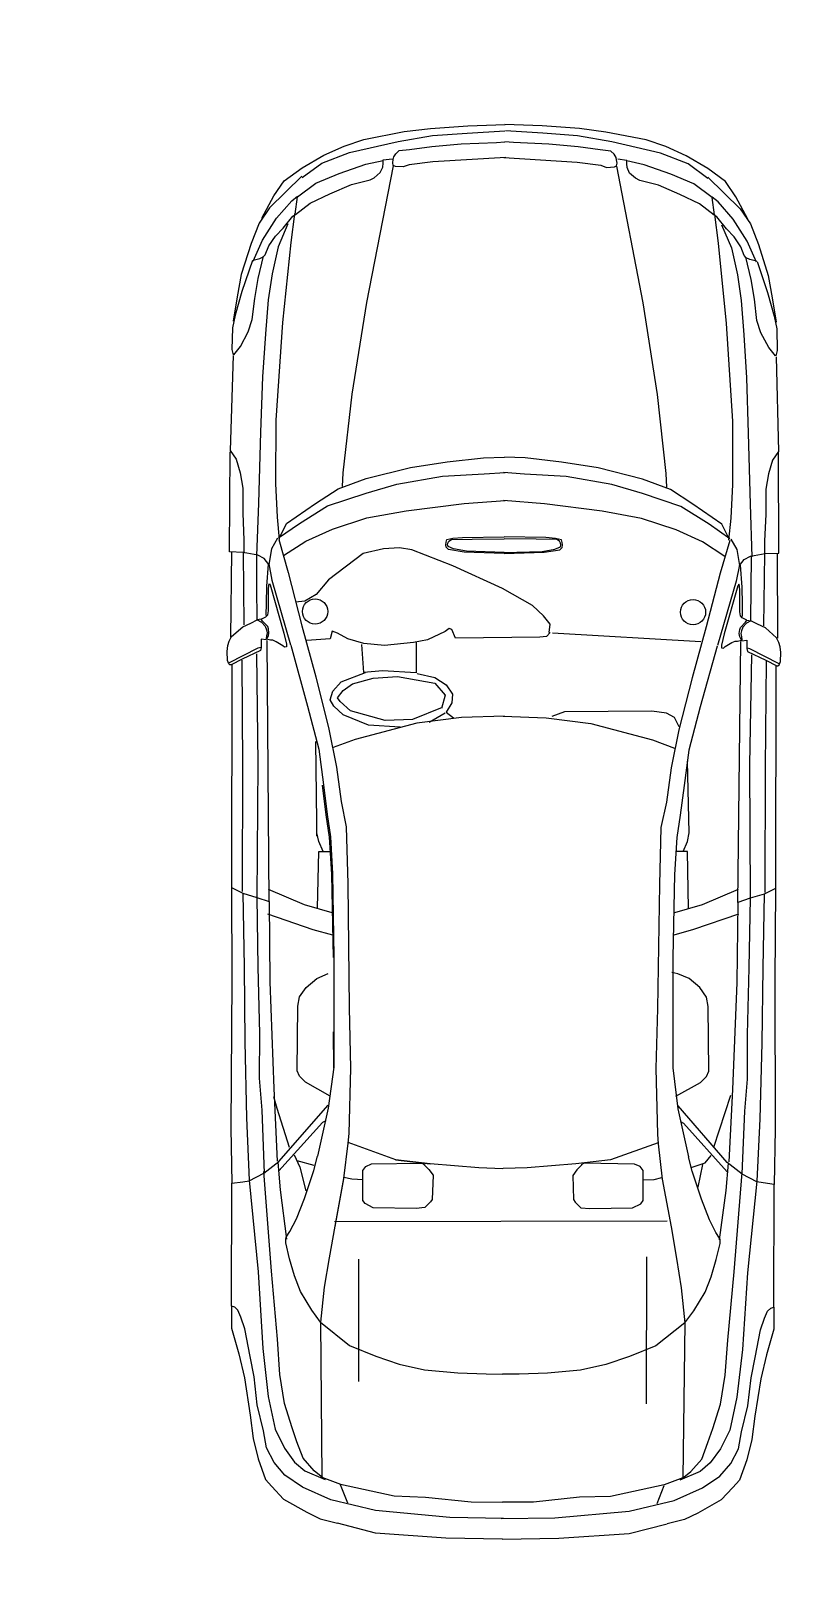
# Model space of a CAD drawing. Header units: millimetres. Extents: x 10193 to 57833, y 9963 to 44360.
# Drawn here: x 40424 to 42934, y 32585 to 37580 of the extents above; entities that cross this region are included whole.
import ezdxf

# ---------------------------------------------------------------- set-up
doc = ezdxf.new("R2010")
doc.units = ezdxf.units.MM
doc.layers.add('free-dwg.com', color=7, linetype='Continuous')
doc.layers.add('Стены', color=7, linetype='Continuous')

msp = doc.modelspace()

# ---------------------------------------------------------------- hatches: boundary and pattern name
at = {"layer": 'Стены'}
h = msp.add_hatch(dxfattribs=at)
h.set_pattern_fill('ANSI32', color=256, scale=10)
h.paths.add_polyline_path([(57833.4, 42702.7), (10593.4, 42702.7), (10593.4, 9962.7), (26833.4, 9962.7), (26833.4, 14962.7), (57833.4, 14962.7)])
h.paths.add_polyline_path([(10713.4, 42582.7), (57713.4, 42582.7), (57713.4, 15082.7), (26713.4, 15082.7), (26713.4, 10082.7), (10713.4, 10082.7)], flags=16)
h.paths.add_polyline_path([(10963.4, 42332.7), (57463.4, 42332.7), (57463.4, 15332.7), (26463.4, 15332.7), (26463.4, 10332.7), (10963.4, 10332.7)], flags=0)
h.paths.add_polyline_path([(57463.4, 42332.7), (10963.4, 42332.7), (10963.4, 10332.7), (26463.4, 10332.7), (26463.4, 15332.7), (57463.4, 15332.7)], flags=0)
h = msp.add_hatch(dxfattribs=at)
h.set_pattern_fill('ANSI36', color=256, scale=10)
h.paths.add_polyline_path([(57713.4, 42582.7), (10713.4, 42582.7), (10713.4, 10082.7), (26713.4, 10082.7), (26713.4, 15082.7), (57713.4, 15082.7)])
h.paths.add_polyline_path([(10963.4, 42332.7), (57463.4, 42332.7), (57463.4, 15332.7), (26463.4, 15332.7), (26463.4, 10332.7), (10963.4, 10332.7)], flags=16)

# ---------------------------------------------------------------- linework, layer by layer
at = {"layer": 'free-dwg.com'}
for p, q in [((41717.9, 37264.6), (41838.6, 37272.9)), ((41838.6, 37272.9), (41959.6, 37277.1)), ((42080.1, 37272.5), (41959.1, 37277.1)), ((42200.8, 37263.7), (42080.1, 37272.5)), ((41438.8, 37207.6), (41502.7, 37228.8)), ((41455.8, 37186.3), (41613.5, 37222.2)), ((41502.7, 37228.8), (41632.7, 37254.1)), ((41613.5, 37222.2), (41724.2, 37241.2)), ((41632.7, 37254.1), (41717.9, 37264.6)), ((41724.2, 37241.2), (41836.4, 37249.5)), ((41817.6, 37214.5), (41931.9, 37219.4)), ((41836.4, 37249.5), (41958.3, 37256.5)), ((41931.9, 37219.4), (41959.1, 37221.1)), ((41986.6, 37219.3), (41959.3, 37221.1)), ((42082.2, 37249), (41960.4, 37256.5)), ((42100.8, 37214), (41986.6, 37219.3)), ((42194.3, 37240.3), (42082.2, 37249)), ((42305, 37220.9), (42194.3, 37240.3)), ((42285.9, 37252.9), (42200.8, 37263.7)), ((42415.8, 37227.1), (42285.9, 37252.9)), ((42462.5, 37184.3), (42305, 37220.9)), ((42479.6, 37205.6), (42415.8, 37227.1)), ((41302.4, 37137.5), (41372.7, 37177.9)), ((41366.3, 37152.3), (41455.8, 37186.3)), ((41372.7, 37177.9), (41438.8, 37207.6)), ((41565.1, 37162.6), (41593.9, 37166.6)), ((41597.6, 37163.8), (41599.3, 37172.3)), ((41599.3, 37172.3), (41606.1, 37182.5)), ((41606.1, 37182.5), (41616.4, 37192.7)), ((41616.4, 37192.7), (41650.5, 37196.1)), ((41650.5, 37196.1), (41722.1, 37206.2)), ((41722.1, 37206.2), (41817.6, 37214.5)), ((41962.5, 37169.9), (41725.4, 37156.7)), ((41955.8, 37169.9), (42192.8, 37155.8)), ((42196.3, 37205.3), (42100.8, 37214)), ((42267.9, 37194.9), (42196.3, 37205.3)), ((42302, 37191.4), (42267.9, 37194.9)), ((42312.2, 37181.1), (42302, 37191.4)), ((42319, 37170.9), (42312.2, 37181.1)), ((42320.7, 37162.4), (42319, 37170.9)), ((42551.9, 37150.1), (42462.5, 37184.3)), ((42545.6, 37175.6), (42479.6, 37205.6)), ((42615.8, 37135), (42545.6, 37175.6)), ((41244.8, 37095), (41302.4, 37137.5)), ((41302.3, 37105.6), (41366.3, 37152.3)), ((41347, 37087.5), (41422.4, 37118.9)), ((41422.4, 37118.9), (41508.8, 37149)), ((41508.8, 37149), (41565.1, 37161.2)), ((41597.7, 37143.9), (41511.1, 36701.7)), ((41536.2, 37105), (41555.4, 37121.4)), ((41555.4, 37121.4), (41563.7, 37139.3)), ((41563.7, 37139.3), (41565.1, 37151.6)), ((41565.1, 37151.6), (41565.1, 37162.6)), ((41595.8, 37153.5), (41597.6, 37163.8)), ((41597.5, 37145), (41595.8, 37153.5)), ((41604.3, 37141.6), (41597.5, 37145)), ((41629.9, 37139.8), (41604.3, 37141.6)), ((41648.7, 37146.6), (41629.9, 37139.8)), ((41725.4, 37156.7), (41648.7, 37146.6)), ((42192.8, 37155.8), (42269.5, 37145.4)), ((42269.5, 37145.4), (42288.3, 37138.5)), ((42288.3, 37138.5), (42313.8, 37140.2)), ((42313.8, 37140.2), (42320.7, 37143.6)), ((42320.5, 37142.5), (42405.4, 36700)), ((42322.4, 37152.1), (42320.7, 37162.4)), ((42320.7, 37143.6), (42322.4, 37152.1)), ((42353.2, 37161.1), (42324.4, 37165.2)), ((42353.2, 37150.1), (42353.2, 37161.1)), ((42409.4, 37147.2), (42353.2, 37159.7)), ((42354.5, 37137.7), (42353.2, 37150.1)), ((42362.7, 37119.9), (42354.5, 37137.7)), ((42381.8, 37103.4), (42362.7, 37119.9)), ((42495.7, 37116.9), (42409.4, 37147.2)), ((42571, 37085.2), (42495.7, 37116.9)), ((42615.7, 37103), (42551.9, 37150.1)), ((42673.2, 37092.3), (42615.8, 37135)), ((41301.9, 37109.5), (41197.3, 37007.4)), ((41210.7, 37046.1), (41244.8, 37095)), ((41287.9, 37043.7), (41347, 37087.5)), ((41392.1, 37053.1), (41462.1, 37083.2)), ((41462.1, 37083.2), (41522.5, 37098.2)), ((41522.5, 37098.2), (41536.2, 37105)), ((42395.5, 37096.5), (42381.8, 37103.4)), ((42455.8, 37081.3), (42395.5, 37096.5)), ((42525.7, 37051), (42455.8, 37081.3)), ((42629.8, 37041.2), (42571, 37085.2)), ((42616.2, 37107), (42720.3, 37004.5)), ((42707.1, 37043.2), (42673.2, 37092.3)), ((41172.2, 36973.7), (41210.7, 37046.1)), ((41219.3, 36973.9), (41268.7, 37030.1)), ((41268.7, 37030.1), (41287.9, 37045.1)), ((41279.6, 36987.5), (41287.9, 37043.7)), ((41281, 36986.1), (41329, 37023.1)), ((41329, 37023.1), (41392.1, 37053.1)), ((42588.7, 37020.7), (42525.7, 37051)), ((42636.6, 36983.5), (42588.7, 37020.7)), ((42638, 36984.9), (42629.8, 37041.2)), ((42649, 37027.4), (42629.9, 37042.5)), ((42698.3, 36971.1), (42649, 37027.4)), ((42745.3, 36970.7), (42707.1, 37043.2)), ((41197.3, 37007.4), (41163.2, 36958.4)), ((41173.9, 36902.6), (41219.3, 36973.9)), ((41241.1, 36942.3), (41272.7, 36980.7)), ((41266.9, 36895.6), (41278.9, 36988.3)), ((41272.7, 36980.7), (41281, 36986.1)), ((42644.8, 36978), (42636.6, 36983.5)), ((42650.4, 36892.9), (42638.7, 36985.7)), ((42676.3, 36939.5), (42644.8, 36978)), ((42743.4, 36899.6), (42698.3, 36971.1)), ((42720.3, 37004.5), (42754.3, 36955.4)), ((41163.2, 36958.4), (41137.5, 36892.4)), ((41194.4, 36884.8), (41216.4, 36916.3)), ((41216.4, 36916.3), (41241.1, 36942.3)), ((41256.7, 36955.4), (41224.6, 36880.9)), ((42660.7, 36952.7), (42692.5, 36878.1)), ((42700.9, 36913.4), (42676.3, 36939.5)), ((42754.3, 36955.4), (42779.7, 36889.3)), ((41137.5, 36892.4), (41105.4, 36792.3)), ((41143.6, 36835.5), (41173.9, 36902.6)), ((41183.4, 36856), (41194.4, 36884.8)), ((41224.6, 36880.9), (41205.3, 36793.6)), ((41240.2, 36636.5), (41266.9, 36895.6)), ((42676, 36633.7), (42650.4, 36892.9)), ((42692.5, 36878.1), (42711.5, 36790.7)), ((42722.8, 36881.8), (42700.9, 36913.4)), ((42733.7, 36853), (42722.8, 36881.8)), ((42773.4, 36832.3), (42743.4, 36899.6)), ((42779.7, 36889.3), (42811.5, 36789)), ((41141.6, 36837), (41107.4, 36736.9)), ((41143.6, 36838.2), (41165.6, 36843.7)), ((41160.5, 36778.7), (41177.7, 36851.2)), ((41165.6, 36843.7), (41176.5, 36849.1)), ((41176.5, 36849.1), (41183.4, 36856)), ((42740.5, 36846.1), (42733.7, 36853)), ((42756.2, 36775.7), (42739.3, 36848.2)), ((42751.5, 36840.6), (42740.5, 36846.1)), ((42773.4, 36835.1), (42751.5, 36840.6)), ((42775.4, 36833.9), (42809.2, 36733.6)), ((41105.4, 36792.3), (41092.4, 36719.9)), ((41149.8, 36714.8), (41160.5, 36778.7)), ((41205.3, 36793.6), (41192.4, 36710.5)), ((42711.5, 36790.7), (42724.2, 36707.5)), ((42766.8, 36711.7), (42756.2, 36775.7)), ((42811.5, 36789), (42824.1, 36716.5)), ((41092.4, 36719.9), (41079.5, 36641)), ((41107.4, 36736.9), (41085.9, 36660.2)), ((42809.2, 36733.6), (42830.4, 36656.8)), ((42824.1, 36716.5), (42836.7, 36637.7)), ((41141.1, 36646.6), (41149.8, 36714.8)), ((41192.4, 36710.5), (41183.6, 36599.6)), ((41511.1, 36701.7), (41463.7, 36405.2)), ((42405.4, 36700), (42451.6, 36403.3)), ((42724.2, 36707.5), (42732.5, 36596.7)), ((42775.1, 36643.5), (42766.8, 36711.7)), ((41077.3, 36619.7), (41075.1, 36549.4)), ((41085.9, 36660.2), (41077.3, 36619.7)), ((41128.3, 36606.1), (41141.1, 36646.6)), ((41218.2, 36320.3), (41240.2, 36636.5)), ((42696.8, 36317.5), (42676, 36633.7)), ((42787.8, 36603), (42775.1, 36643.5)), ((42830.4, 36656.8), (42838.8, 36616.3)), ((41102.6, 36559.3), (41128.3, 36606.1)), ((41183.6, 36599.6), (41174.8, 36461.1)), ((42732.5, 36596.7), (42740.7, 36458.1)), ((42813.3, 36556), (42787.8, 36603)), ((42838.8, 36616.3), (42840.8, 36546)), ((41079.1, 36529.5), (41070, 36222.6)), ((41075.1, 36549.4), (41079.3, 36532.3)), ((41081.3, 36531.6), (41102.6, 36559.3)), ((42834.5, 36528.3), (42813.3, 36556)), ((42840.8, 36546), (42836.5, 36529)), ((42836.7, 36526.1), (42844.6, 36219.2)), ((41174.8, 36461.1), (41168.1, 36282.1)), ((42740.7, 36458.1), (42746.8, 36279.1)), ((41463.7, 36405.2), (41434.6, 36150.3)), ((42451.6, 36403.3), (42479.7, 36148.3)), ((41217.8, 36115.9), (41218.2, 36320.3)), ((42696.4, 36113), (42696.8, 36317.5)), ((41168.1, 36282.1), (41161.3, 36051.9)), ((42746.8, 36279.1), (42752.7, 36048.9)), ((41067.3, 35894.4), (41070, 36218.3)), ((41070, 36222.6), (41089.1, 36194.9)), ((42844.6, 36219.2), (42825.4, 36191.5)), ((41089.1, 36194.9), (41101.8, 36150.1)), ((41510, 36131.9), (41653, 36168.1)), ((41653, 36168.1), (41772.6, 36186)), ((41772.6, 36186), (41889.6, 36198.8)), ((41889.6, 36198.8), (41957.2, 36201.3)), ((42024.9, 36198.6), (41957.3, 36201.3)), ((42141.8, 36185.3), (42024.9, 36198.6)), ((42261.4, 36166.9), (42141.8, 36185.3)), ((42825.4, 36191.5), (42812.5, 36146.8)), ((42846.1, 35891), (42844.6, 36214.9)), ((41101.8, 36150.1), (41110.3, 36101)), ((41419, 36098.3), (41510, 36131.9)), ((41434.6, 36150.3), (41432, 36106)), ((41608.7, 36113.5), (41757, 36139.2)), ((41757, 36139.2), (41892.1, 36146.8)), ((41892.1, 36146.8), (41959.7, 36151.9)), ((42022.2, 36146.5), (41954.6, 36151.9)), ((42157.4, 36138.5), (42022.2, 36146.5)), ((42305.5, 36112.2), (42157.4, 36138.5)), ((42404.3, 36130.2), (42261.4, 36166.9)), ((42495.2, 36096.2), (42404.3, 36130.2)), ((42479.7, 36148.3), (42482.2, 36104)), ((42812.5, 36146.8), (42803.9, 36097.8)), ((41110.3, 36101), (41110.1, 36020)), ((41222.4, 36006.5), (41217.8, 36115.9)), ((41346.1, 36051.6), (41419, 36098.3)), ((41385.1, 36043.7), (41509.9, 36085.1)), ((41509.9, 36085.1), (41608.7, 36113.5)), ((42404.2, 36083.4), (42305.5, 36112.2)), ((42528.9, 36041.5), (42404.2, 36083.4)), ((42567.9, 36049.2), (42495.2, 36096.2)), ((42691.4, 36003.7), (42696.4, 36113)), ((42803.9, 36097.8), (42803.7, 36016.8)), ((41110.1, 36020), (41114.2, 35932.7)), ((41161.3, 36051.9), (41154.6, 35881.4)), ((41252.4, 35986.7), (41346.1, 36051.6)), ((41294, 35986.6), (41385.1, 36043.7)), ((41512.4, 36004.4), (41639.8, 36027.6)), ((41639.8, 36027.6), (41827, 36050.6)), ((41827, 36050.6), (41959.6, 36060.8)), ((42087, 36050.1), (41954.4, 36060.8)), ((42274.1, 36026.4), (42087, 36050.1)), ((42401.4, 36002.7), (42274.1, 36026.4)), ((42619.8, 35984.1), (42528.9, 36041.5)), ((42661.4, 35984), (42567.9, 36049.2)), ((42752.7, 36048.9), (42758.8, 35878.3)), ((41229.4, 35935.2), (41222.4, 36006.5)), ((41226.3, 35939.9), (41294, 35986.6)), ((41228.9, 35939.9), (41252.4, 35986.7)), ((41314.6, 35929.3), (41400.5, 35968.2)), ((41400.5, 35968.2), (41512.4, 36004.4)), ((42513.1, 35966.1), (42401.4, 36002.7)), ((42687.3, 35937.1), (42619.8, 35984.1)), ((42684.7, 35937.1), (42661.4, 35984)), ((42684.1, 35932.4), (42691.4, 36003.7)), ((42803.7, 36016.8), (42799.3, 35929.4)), ((41114.2, 35932.7), (41114.1, 35890)), ((41222.8, 35938.8), (41203.6, 35904.8)), ((41226.8, 35934.5), (41256.9, 35828.4)), ((41241.8, 35882.6), (41314.6, 35929.3)), ((41767.7, 35917.9), (41768.6, 35926.1)), ((41768.6, 35909.6), (41767.7, 35917.9)), ((41768.6, 35926.1), (41771.4, 35934.3)), ((41771.4, 35934.3), (41790.5, 35938.8)), ((41773.2, 35917.9), (41774.1, 35923.3)), ((41775, 35911.5), (41773.2, 35917.9)), ((41774.1, 35923.3), (41777.7, 35929.7)), ((41777.7, 35929.7), (41786, 35935.2)), ((41786, 35935.2), (41853.5, 35936)), ((41790.5, 35938.8), (41821.6, 35941.5)), ((41821.6, 35941.5), (41956.6, 35943.1)), ((41853.5, 35936), (41956.6, 35936.7)), ((42092, 35941), (41956.9, 35943.1)), ((42060, 35935.6), (41956.9, 35936.7)), ((42127.6, 35934.5), (42060, 35935.6)), ((42123, 35938.2), (42092, 35941)), ((42142.2, 35933.6), (42123, 35938.2)), ((42135.8, 35929), (42127.6, 35934.5)), ((42139.4, 35922.6), (42135.8, 35929)), ((42138.5, 35910.8), (42140.3, 35917.2)), ((42140.3, 35917.2), (42139.4, 35922.6)), ((42144.9, 35925.4), (42142.2, 35933.6)), ((42145.8, 35917.1), (42144.9, 35925.4)), ((42144.9, 35908.9), (42145.8, 35917.1)), ((42598.9, 35926.9), (42513.1, 35966.1)), ((42671.5, 35879.9), (42598.9, 35926.9)), ((42686.7, 35931.6), (42656.2, 35825.7)), ((42690.7, 35936), (42709.8, 35901.9)), ((42799.3, 35929.4), (42799.2, 35886.8)), ((41112, 35892.2), (41067.3, 35894.4)), ((41073.4, 35894.3), (41070.3, 35618.4)), ((41158.8, 35883.5), (41112, 35892.2)), ((41115.4, 35658.1), (41113.2, 35891.6)), ((41156.4, 35781), (41155.6, 35881.9)), ((41180.1, 35872.8), (41158.8, 35883.5)), ((41195, 35853.6), (41180.1, 35872.8)), ((41203.6, 35904.8), (41195, 35853.6)), ((41499.8, 35889.4), (41387.5, 35804.7)), ((41566.5, 35904.5), (41499.8, 35889.4)), ((41618, 35907.4), (41566.5, 35904.5)), ((41657.4, 35901.3), (41618, 35907.4)), ((41790.6, 35849.4), (41657.4, 35901.3)), ((41776.8, 35902.3), (41768.6, 35909.6)), ((41792.3, 35904.1), (41775, 35911.5)), ((41827, 35894), (41776.8, 35902.3)), ((41834.3, 35896.7), (41792.3, 35904.1)), ((41956.5, 35889.2), (41827, 35894)), ((41956.5, 35892.8), (41834.3, 35896.7)), ((41956.8, 35892.8), (42079.1, 35896.3)), ((41956.8, 35889.2), (42086.4, 35893.5)), ((42079.1, 35896.3), (42121.1, 35903.5)), ((42086.4, 35893.5), (42136.6, 35901.6)), ((42121.1, 35903.5), (42138.5, 35910.8)), ((42136.6, 35901.6), (42144.9, 35908.9)), ((42709.8, 35901.9), (42718.2, 35850.7)), ((42718.2, 35850.7), (42733.2, 35869.9)), ((42733.2, 35869.9), (42754.5, 35880.5)), ((42754.5, 35880.5), (42801.4, 35888.9)), ((42756.5, 35777.9), (42757.7, 35878.9)), ((42797.1, 35654.9), (42800.2, 35888.3)), ((42801.4, 35888.9), (42846.1, 35891)), ((42839.9, 35890.9), (42842, 35615)), ((41192.9, 35854.6), (41186.7, 35783.9)), ((41194.9, 35855.6), (41204.9, 35803.1)), ((41256.9, 35828.4), (41302, 35654.9)), ((41951.1, 35776.3), (41790.6, 35849.4)), ((42656.2, 35825.7), (42610.5, 35652.4)), ((42718.3, 35852.7), (42708.1, 35800.2)), ((42720.3, 35851.7), (42726.2, 35781)), ((41157.2, 35674.9), (41156.4, 35781)), ((41186.7, 35783.9), (41185.6, 35728.4)), ((41193.5, 35703.5), (41193.6, 35772.7)), ((41193.6, 35772.7), (41194.8, 35786.7)), ((41194.8, 35786.7), (41197.2, 35792.6)), ((41197.2, 35792.6), (41199.5, 35786.7)), ((41199.5, 35787.9), (41243.7, 35631.9)), ((41204.9, 35803.1), (41265, 35593.9)), ((41387.5, 35804.7), (41348.1, 35756.3)), ((42047.9, 35721.6), (41951.1, 35776.3)), ((42708.1, 35800.2), (42647.2, 35591.3)), ((42713.5, 35785), (42668.7, 35629.2)), ((42715.8, 35789.7), (42713.5, 35783.8)), ((42718.2, 35783.8), (42715.8, 35789.7)), ((42719.3, 35769.8), (42718.2, 35783.8)), ((42719.2, 35700.6), (42719.3, 35769.8)), ((42726.2, 35781), (42727.1, 35725.4)), ((42755.3, 35671.9), (42756.5, 35777.9)), ((41185.6, 35728.4), (41185.5, 35689)), ((41311.7, 35735.1), (41281.3, 35732.1)), ((41348.1, 35756.3), (41311.7, 35735.1)), ((42084.2, 35688.1), (42047.9, 35721.6)), ((42727.1, 35725.4), (42727.1, 35686)), ((41136, 35663.8), (41157.1, 35674.3)), ((41170, 35676.6), (41157.1, 35674.3)), ((41157.1, 35674.3), (41171.1, 35667.2)), ((41170, 35676.6), (41185.2, 35684.8)), ((41174.7, 35670.7), (41170, 35676.6)), ((41191, 35653.1), (41174.7, 35670.7)), ((41185.2, 35684.8), (41191.1, 35690.6)), ((41191.1, 35690.6), (41193.5, 35703.5)), ((42105.4, 35660.8), (42084.2, 35688.1)), ((42721.5, 35687.7), (42719.2, 35700.6)), ((42721.4, 35650.2), (42737.8, 35667.7)), ((42727.3, 35681.8), (42721.5, 35687.7)), ((42742.5, 35673.6), (42727.3, 35681.8)), ((42737.8, 35667.7), (42742.5, 35673.6)), ((42755.4, 35671.2), (42741.3, 35664.2)), ((42742.5, 35673.6), (42755.4, 35671.2)), ((42776.5, 35660.6), (42755.4, 35671.2)), ((41066.8, 35605.3), (41073.9, 35620.5)), ((41073.9, 35620.5), (41110.2, 35652.1)), ((41110.2, 35652.1), (41136, 35663.8)), ((41171.1, 35667.2), (41182.8, 35654.3)), ((41182.8, 35654.3), (41187.5, 35642.6)), ((41187.5, 35622.7), (41186.3, 35613.3)), ((41187.4, 35612.1), (41193.3, 35622.7)), ((41187.5, 35642.6), (41189.8, 35633.2)), ((41189.8, 35633.2), (41187.5, 35622.7)), ((41193.4, 35646.1), (41191, 35653.1)), ((41193.3, 35622.7), (41194.5, 35633.2)), ((41194.5, 35633.2), (41193.4, 35646.1)), ((41243.7, 35631.9), (41251.8, 35595.6)), ((41302, 35654.9), (41347.1, 35489.9)), ((41399.3, 35637.9), (41393.2, 35613.6)), ((41417.5, 35631.8), (41399.3, 35637.9)), ((41450.8, 35613.5), (41417.5, 35631.8)), ((41766, 35637.2), (41708.4, 35610)), ((41778.1, 35646.3), (41766, 35637.2)), ((41787.2, 35643.2), (41778.1, 35646.3)), ((41799.3, 35615.9), (41787.2, 35643.2)), ((42072, 35618.4), (41799.3, 35615.9)), ((42093.2, 35621.4), (42072, 35618.4)), ((42105.3, 35633.5), (42093.2, 35621.4)), ((42102.3, 35633.5), (42105.4, 35660.8)), ((42593.8, 35604), (42112.7, 35631.7)), ((42610.5, 35652.4), (42564.8, 35487.5)), ((42668.7, 35629.2), (42660.4, 35592.9)), ((42717.9, 35630.3), (42719.1, 35643.2)), ((42719, 35619.7), (42717.9, 35630.3)), ((42724.8, 35609.2), (42719, 35619.7)), ((42719.1, 35643.2), (42721.4, 35650.2)), ((42724.9, 35639.6), (42722.5, 35630.3)), ((42722.5, 35630.3), (42724.9, 35619.7)), ((42729.6, 35651.3), (42724.9, 35639.6)), ((42724.9, 35619.7), (42726, 35610.3)), ((42741.3, 35664.2), (42729.6, 35651.3)), ((42802.2, 35648.9), (42776.5, 35660.6)), ((42838.5, 35617.1), (42802.2, 35648.9)), ((41059.7, 35572.5), (41062.1, 35591.3)), ((41060.8, 35543.2), (41059.7, 35572.5)), ((41062.1, 35591.3), (41066.8, 35605.3)), ((41065.5, 35536.2), (41160.4, 35584)), ((41167.5, 35575.8), (41108.9, 35547.8)), ((41160.4, 35584), (41168.6, 35586.4)), ((41169.8, 35585.2), (41167.5, 35575.8)), ((41169.9, 35612.1), (41169.8, 35585.2)), ((41186.3, 35609.8), (41169.9, 35612.1)), ((41186.3, 35613.3), (41187.4, 35610.9)), ((41200.3, 35608.6), (41187.4, 35612.1)), ((41195.9, 34763.8), (41189.5, 35607.5)), ((41207.3, 35608.6), (41200.3, 35608.6)), ((41219, 35603.8), (41207.3, 35608.6)), ((41240.1, 35590.9), (41219, 35603.8)), ((41245.9, 35586.2), (41240.1, 35590.9)), ((41251.8, 35587.4), (41245.9, 35586.2)), ((41251.8, 35595.6), (41251.8, 35587.4)), ((41266.5, 35592.7), (41320, 35395.7)), ((41393.2, 35613.6), (41317.5, 35607.7)), ((41502.3, 35598.3), (41450.8, 35613.5)), ((41502.1, 35504.2), (41496.2, 35595.2)), ((41568.9, 35592.1), (41502.3, 35598.3)), ((41662.9, 35601), (41568.9, 35592.1)), ((41708.4, 35610), (41662.9, 35601)), ((41672, 35601), (41671.8, 35503.9)), ((42645.7, 35590.1), (42591.5, 35393.2)), ((42660.4, 35592.9), (42660.4, 35584.7)), ((42660.4, 35584.7), (42666.2, 35583.5)), ((42666.2, 35583.5), (42672.1, 35588.2)), ((42672.1, 35588.2), (42693.2, 35601)), ((42693.2, 35601), (42704.9, 35605.7)), ((42704.9, 35605.7), (42712, 35605.7)), ((42712, 35605.7), (42724.8, 35609.2)), ((42713.2, 34760.9), (42722.7, 35604.6)), ((42726, 35610.3), (42724.8, 35608)), ((42726, 35606.8), (42742.4, 35609.1)), ((42742.4, 35609.1), (42742.4, 35582.2)), ((42742.4, 35582.2), (42744.7, 35572.8)), ((42751.7, 35581), (42743.5, 35583.3)), ((42744.7, 35572.8), (42803.2, 35544.5)), ((42846.5, 35532.7), (42751.7, 35581)), ((42845.5, 35601.9), (42838.5, 35617.1)), ((42850.1, 35587.8), (42845.5, 35601.9)), ((42852.4, 35569.1), (42850.1, 35587.8)), ((42851.2, 35539.8), (42852.4, 35569.1)), ((41065.5, 35532.6), (41060.8, 35543.2)), ((41069, 35529.1), (41065.5, 35532.6)), ((41072.5, 35529.1), (41069, 35529.1)), ((41108.9, 35547.8), (41072.5, 35529.1)), ((41075.4, 35530.8), (41074, 34809.1)), ((41107.2, 35544), (41109.2, 35201.7)), ((41155, 35565.2), (41159.6, 35209.6)), ((42757.1, 35562.1), (42751.1, 35206.5)), ((42804.8, 35540.8), (42801.5, 35198.5)), ((42803.2, 35544.5), (42839.4, 35525.7)), ((42836.6, 35527.4), (42835.2, 34805.7)), ((42839.4, 35525.7), (42843, 35525.7)), ((42843, 35525.7), (42846.5, 35529.2)), ((42846.5, 35529.2), (42851.2, 35539.8)), ((41347.1, 35489.9), (41388.8, 35321.5)), ((41402, 35443.8), (41429.3, 35474.1)), ((41429.3, 35474.1), (41508.2, 35504.2)), ((41435.3, 35446.7), (41465.7, 35467.9)), ((41465.7, 35467.9), (41532.4, 35486)), ((41562.7, 35510.2), (41502.1, 35504.2)), ((41532.4, 35486), (41611.2, 35491.9)), ((41671.8, 35503.9), (41562.7, 35510.2)), ((41611.2, 35491.9), (41732.3, 35470.4)), ((41674.8, 35500.9), (41732.4, 35488.6)), ((41732.3, 35470.4), (41765.6, 35431)), ((41732.4, 35488.6), (41768.7, 35464.3)), ((42564.8, 35487.5), (42522.4, 35319.3)), ((41392.9, 35416.5), (41402, 35443.8)), ((41417.1, 35422.5), (41435.3, 35446.7)), ((41426.2, 35410.4), (41417.1, 35422.5)), ((41765.6, 35431), (41753.4, 35388.5)), ((41768.7, 35464.3), (41789.8, 35433.9)), ((41789.8, 35433.9), (41786.7, 35406.6)), ((41320, 35395.7), (41356.7, 35255.9)), ((41404.9, 35395.2), (41392.9, 35416.5)), ((41435.2, 35367.9), (41404.9, 35395.2)), ((41459.4, 35380), (41426.2, 35410.4)), ((41516.9, 35334.4), (41435.2, 35367.9)), ((41571.5, 35349.4), (41459.4, 35380)), ((41756.4, 35391.5), (41659.4, 35352.3)), ((41765.5, 35373.3), (41713.9, 35343.1)), ((41786.7, 35406.6), (41768.5, 35376.4)), ((41768.5, 35376.4), (41792.7, 35358.1)), ((42152.4, 35376.9), (42110.9, 35362.2)), ((42434.2, 35379.4), (42152.4, 35376.9)), ((42481.7, 35373.3), (42434.2, 35379.4)), ((42508.3, 35358.4), (42481.7, 35373.3)), ((42591.5, 35393.2), (42554.2, 35253.6)), ((41388.8, 35321.5), (41413.8, 35198.6)), ((41673.9, 35340.4), (41474, 35288.2)), ((41619.9, 35328.1), (41516.9, 35334.4)), ((41659.4, 35352.3), (41571.5, 35349.4)), ((41818.5, 35358.6), (41673.9, 35340.4)), ((41957.9, 35363.6), (41818.5, 35358.6)), ((41953.4, 35363.6), (42092.8, 35358.1)), ((42092.8, 35358.1), (42237.4, 35339.4)), ((42237.4, 35339.4), (42437.1, 35286.3)), ((42522.4, 35319.3), (42496.9, 35196.5)), ((42523.1, 35328.7), (42508.3, 35358.4)), ((41345.8, 35280.9), (41348.9, 35021.8)), ((41474, 35288.2), (41402.9, 35262)), ((42437.1, 35286.3), (42508, 35259.9)), ((41356.7, 35255.9), (41371.6, 35141.4)), ((42554.2, 35253.6), (42538.9, 35139.2)), ((42556, 34985.4), (42550.5, 35217.8)), ((41109.2, 35201.7), (41108.4, 34795.8)), ((41159.6, 35209.6), (41156.1, 34777.1)), ((41413.8, 35198.6), (41428.7, 35087.5)), ((42496.9, 35196.5), (42481.6, 35085.4)), ((42751.1, 35206.5), (42753, 34774)), ((42801.5, 35198.5), (42800.7, 34792.5)), ((41367.8, 35139.8), (41379.7, 35043.8)), ((41371.6, 35141.4), (41383.2, 35045.5)), ((42538.9, 35139.2), (42526.9, 35043.3)), ((41428.7, 35087.5), (41445.6, 35005.2)), ((42481.6, 35085.4), (42464.3, 35003.2)), ((41348.9, 35021.8), (41348.9, 34975.1)), ((41379.7, 35043.8), (41390.6, 34971.7)), ((41383.2, 35045.5), (41393.9, 34973.3)), ((42526.9, 35043.3), (42515.9, 34971.1)), ((41356.5, 34958), (41350.5, 34986)), ((41390.6, 34971.7), (41398.1, 34851.1)), ((41393.9, 34973.3), (41401.1, 34852.7)), ((41445.6, 35005.2), (41450.2, 34820.6)), ((42464.3, 35003.2), (42459, 34818.6)), ((42515.9, 34971.1), (42508.3, 34850.5)), ((42550, 34957.4), (42556, 34985.4)), ((41352.7, 34741.6), (41356.5, 34925.9)), ((41370.6, 34925.9), (41356.5, 34958)), ((41356.5, 34925.9), (41392.6, 34925.9)), ((42549.9, 34925.3), (42513.9, 34925.4)), ((42535.9, 34925.3), (42550, 34957.4)), ((42553.6, 34741), (42549.9, 34925.3)), ((41398.1, 34851.1), (41403.3, 34582.9)), ((41401.1, 34852.7), (41405.5, 34584.4)), ((41450.2, 34820.6), (41454.3, 34419.5)), ((42459, 34818.6), (42453.4, 34417.5)), ((42508.3, 34850.5), (42502.8, 34582.3)), ((41074, 34809.1), (41111.1, 34790.5)), ((41074, 34809.1), (41075.5, 34510)), ((41111.1, 34790.5), (41156.1, 34777.1)), ((41111.1, 34790.5), (41114.6, 34551.8)), ((41156.1, 34777.1), (41195.9, 34763.8)), ((41156.1, 34777.1), (41159.1, 34551.7)), ((41192.5, 34803.5), (41308.7, 34753.6)), ((42713.8, 34802.8), (42597.6, 34752.9)), ((42753, 34774), (42713.2, 34760.9)), ((42753, 34774), (42749.1, 34548.6)), ((42798, 34787.2), (42753, 34774)), ((42798, 34787.2), (42793.6, 34548.6)), ((42835.2, 34805.7), (42798, 34787.2)), ((42835.2, 34805.7), (42832.6, 34506.7)), ((41190.6, 34723.4), (41336.8, 34673.5)), ((41195.8, 34763.6), (41198.1, 34504.2)), ((41308.7, 34753.6), (41398.8, 34727.6)), ((42597.6, 34752.9), (42507.5, 34727.1)), ((42715.7, 34722.7), (42569.5, 34672.9)), ((42713.2, 34760.7), (42710, 34501.3)), ((41336.8, 34673.5), (41400.8, 34655.5)), ((42569.5, 34672.9), (42505.4, 34655)), ((41405.5, 34584.4), (41405, 34343.3)), ((42502.8, 34582.3), (42502.4, 34341.2)), ((41114.6, 34551.8), (41116.9, 34309.2)), ((41159.1, 34551.7), (41164.3, 34337)), ((41350.3, 34514.9), (41387.1, 34530.4)), ((42519, 34529.9), (42499.6, 34533.8)), ((42555.7, 34514.3), (42519, 34529.9)), ((42749.1, 34548.6), (42743.1, 34333.9)), ((42793.6, 34548.6), (42790.4, 34305.9)), ((41075.5, 34510), (41071.8, 34030.4)), ((41198.1, 34504.2), (41211.3, 34158.4)), ((41294.3, 34454.8), (41315.5, 34485.8)), ((41315.5, 34485.8), (41350.3, 34514.9)), ((42590.5, 34485.2), (42555.7, 34514.3)), ((42611.7, 34454.2), (42590.5, 34485.2)), ((42710, 34501.3), (42695.4, 34155.5)), ((42832.6, 34506.7), (42834.4, 34027)), ((41286.8, 34215.7), (41288.5, 34424.9)), ((41288.5, 34424.9), (41294.3, 34454.8)), ((41454.3, 34419.5), (41458.9, 34225)), ((42617.5, 34424.3), (42611.7, 34454.2)), ((42619, 34215.1), (42617.5, 34424.3)), ((42453.4, 34417.5), (42448.1, 34223.1)), ((41164.3, 34337), (41164, 34191.9)), ((41403.5, 34341.7), (41403.6, 34226)), ((41405, 34343.3), (41404.8, 34227.6)), ((42502.4, 34341.2), (42502.2, 34225.5)), ((42743.1, 34333.9), (42742.8, 34188.9)), ((41116.9, 34309.2), (41122, 34063.7)), ((42790.4, 34305.9), (42784.3, 34060.5)), ((41404.8, 34227.6), (41387.3, 34094.8)), ((41458.9, 34225), (41453.6, 34013.4)), ((42448.1, 34223.1), (42452.6, 34011.5)), ((42502.2, 34225.5), (42519.1, 34092.6)), ((41164, 34191.9), (41172.2, 34088.7)), ((41294.5, 34198.3), (41286.8, 34215.7)), ((41313.9, 34178.9), (41294.5, 34198.3)), ((41393.3, 34134.4), (41313.9, 34178.9)), ((42512.4, 34133.9), (42591.8, 34178.3)), ((42591.8, 34178.3), (42611.2, 34197.6)), ((42611.2, 34197.6), (42619, 34215.1)), ((42742.8, 34188.9), (42734.2, 34085.7)), ((41221.6, 34093.6), (41211.1, 34131.9)), ((41211.3, 34158.4), (41222, 33924.1)), ((42635.9, 33969), (42690.5, 34137.4)), ((42695.4, 34155.5), (42683.8, 33921.3)), ((41172.2, 34088.7), (41180.2, 33885.2)), ((41261.8, 33968), (41221.6, 34093.6)), ((41226.9, 33922.6), (41386.7, 34104.7)), ((41387.3, 34094.8), (41352.6, 33939.8)), ((42519.1, 34092.6), (42553.2, 33937.5)), ((42678.9, 33919.8), (42519.8, 34102.5)), ((42734.2, 34085.7), (42725.5, 33882.2)), ((41071.8, 34030.4), (41074.9, 33852)), ((41122, 34063.7), (41130.6, 33862)), ((41368.9, 34049), (41226.8, 33892.2)), ((41379, 34054), (41368.9, 34049)), ((42527.3, 34051.8), (42537.4, 34046.7)), ((42537.4, 34046.7), (42678.8, 33889.4)), ((42784.3, 34060.5), (42774.9, 33858.9)), ((42834.4, 34027), (42830.6, 33848.6)), ((41451, 33981.4), (41436.9, 33867.8)), ((41450.5, 33984.8), (41604.8, 33929.5)), ((41453.6, 34013.4), (41451, 33981.4)), ((42455.5, 33982.9), (42301, 33928.2)), ((42452.6, 34011.5), (42455, 33979.5)), ((42455, 33979.5), (42468.6, 33865.8)), ((41178.7, 33884.7), (41226.9, 33922.6)), ((41224.4, 33920.1), (41231.8, 33831.4)), ((41276.6, 33944.5), (41295.6, 33904.1)), ((41285.1, 33925.4), (41340.3, 33910.4)), ((41340.4, 33893.6), (41352.6, 33939.8)), ((41604.5, 33928.5), (41717, 33915.5)), ((41604.8, 33929.5), (41717.3, 33916.2)), ((42301, 33928.2), (42188.5, 33915.3)), ((42565.3, 33891.3), (42553.2, 33937.5)), ((42606.8, 33918.7), (42626.2, 33941.9)), ((42726.9, 33881.7), (42678.9, 33919.8)), ((41130.6, 33859.5), (41178.7, 33884.7)), ((41203.4, 33568), (41178.8, 33889.8)), ((41295.6, 33904.1), (41314.6, 33827.5)), ((41310, 33803), (41340.4, 33893.6)), ((41463.2, 33865.3), (41438.1, 33871)), ((41498.7, 33893.5), (41509.1, 33906.6)), ((41498.7, 33796.6), (41498.7, 33893.5)), ((41509.1, 33906.6), (41527.4, 33914.5)), ((41527.4, 33914.5), (41689.6, 33917.3)), ((41689.6, 33917.3), (41700.1, 33912)), ((41697.4, 33912), (41713.2, 33896.3)), ((41713.2, 33896.3), (41726.3, 33878)), ((41717.3, 33916.2), (41874.2, 33902.8)), ((41726.3, 33878), (41723.7, 33799.5)), ((41874.2, 33902.8), (41952.7, 33900)), ((42031.5, 33902.5), (41953, 33900)), ((42188.5, 33915.3), (42031.5, 33902.5)), ((42192.3, 33896.1), (42179.2, 33877.8)), ((42179.2, 33877.8), (42181.6, 33799.3)), ((42208, 33911.8), (42192.3, 33896.1)), ((42215.9, 33917), (42205.4, 33911.8)), ((42378.1, 33914.1), (42215.9, 33917)), ((42396.4, 33906.2), (42378.1, 33914.1)), ((42406.8, 33893.1), (42396.4, 33906.2)), ((42406.6, 33796.2), (42406.8, 33893.1)), ((42442.2, 33864.8), (42467.4, 33870.5)), ((42562.3, 33903.3), (42606.8, 33918.7)), ((42595.3, 33800.6), (42565.3, 33891.3)), ((42599.1, 33912.9), (42583.4, 33839.3)), ((42681.4, 33917.3), (42673.7, 33828.7)), ((42701, 33565.2), (42726.9, 33886.8)), ((42774.9, 33856.3), (42726.9, 33881.7)), ((41074.2, 33454.3), (41074.9, 33852)), ((41074.9, 33852), (41110.4, 33857)), ((41110.4, 33857), (41130.6, 33859.5)), ((41130.6, 33862), (41160.4, 33565.6)), ((41231.8, 33831.4), (41251.7, 33671.8)), ((41436.9, 33867.8), (41408, 33713.7)), ((41436.8, 33866.3), (41408.3, 33712.1)), ((41500, 33863.3), (41463.2, 33865.3)), ((42405.4, 33862.9), (42442.2, 33864.8)), ((42468.6, 33865.8), (42497, 33711.6)), ((42673.7, 33828.7), (42653.1, 33669.1)), ((42774.9, 33858.9), (42744, 33562.6)), ((42795.2, 33853.7), (42774.9, 33856.3)), ((42830.6, 33848.6), (42795.2, 33853.7)), ((42829.8, 33450.9), (42830.6, 33848.6)), ((41284.2, 33736.6), (41310, 33803)), ((41506.6, 33786.2), (41498.7, 33796.6)), ((41532.8, 33773.1), (41506.6, 33786.2)), ((41671.4, 33770.6), (41532.8, 33773.1)), ((41700.2, 33773.3), (41671.4, 33770.6)), ((41718.5, 33791.6), (41700.2, 33773.3)), ((41723.7, 33799.5), (41718.5, 33791.6)), ((42181.6, 33799.3), (42186.9, 33791.4)), ((42186.9, 33791.4), (42205.1, 33773)), ((42205.1, 33773), (42233.9, 33770.3)), ((42233.9, 33770.3), (42372.6, 33772.7)), ((42372.6, 33772.7), (42398.7, 33785.7)), ((42398.7, 33785.7), (42406.6, 33796.2)), ((42620.9, 33734), (42595.3, 33800.6)), ((41263, 33695.8), (41284.2, 33736.6)), ((41407.1, 33728.1), (42484.3, 33730.1)), ((42641.9, 33693.2), (42620.9, 33734)), ((41249.3, 33659.6), (41249.4, 33671.7)), ((41249.4, 33671.7), (41250.9, 33677.7)), ((41250.9, 33677.7), (41263, 33695.8)), ((41408, 33713.7), (41389.7, 33611)), ((42497, 33711.6), (42514.9, 33608.8)), ((42654, 33675), (42641.9, 33693.2)), ((42655.5, 33669), (42654, 33675)), ((41261.3, 33608.2), (41249.3, 33659.6)), ((42643.3, 33605.5), (42655.4, 33656.9)), ((42655.4, 33656.9), (42655.5, 33669)), ((41277.8, 33552.2), (41261.3, 33608.2)), ((41389.7, 33611), (41374.4, 33515.8)), ((41485.4, 33606.7), (41484.7, 33211.1)), ((42417, 33614.3), (42416.1, 33138.7)), ((42514.9, 33608.8), (42529.8, 33513.6)), ((42626.5, 33549.6), (42643.3, 33605.5)), ((41160.4, 33565.6), (41175.1, 33317.3)), ((41223.3, 33347.6), (41203.4, 33568)), ((41297.3, 33502.3), (41277.8, 33552.2)), ((42606.8, 33499.8), (42626.5, 33549.6)), ((42680.3, 33344.8), (42701, 33565.2)), ((42744, 33562.6), (42728.3, 33314.4)), ((41333.5, 33441.8), (41297.3, 33502.3)), ((41374.4, 33515.8), (41362.1, 33402.5)), ((42529.8, 33513.6), (42541.7, 33400.2)), ((42570.5, 33439.4), (42606.8, 33499.8)), ((41074.2, 33454.3), (41074, 33383.2)), ((41084.3, 33451.8), (41074.2, 33454.3)), ((41094.4, 33441.6), (41084.3, 33451.8)), ((41104.5, 33418.8), (41094.4, 33441.6)), ((41362.1, 33402.5), (41333.5, 33441.8)), ((42541.7, 33400.2), (42570.5, 33439.4)), ((42799.4, 33415.5), (42809.6, 33438.3)), ((42809.6, 33438.3), (42819.7, 33448.4)), ((42819.7, 33448.4), (42829.8, 33450.9)), ((42829.8, 33450.9), (42829.8, 33379.9)), ((41074, 33383.2), (41097.4, 33300.6)), ((41117, 33380.8), (41104.5, 33418.8)), ((41134.6, 33292.1), (41117, 33380.8)), ((41362.1, 33402.5), (41366.8, 32901.1)), ((41362.1, 33402.5), (41456, 33327.8)), ((42541.7, 33400.2), (42447.5, 33325.9)), ((42541.7, 33400.2), (42535.1, 32898.9)), ((42768.8, 33288.9), (42786.7, 33377.6)), ((42786.7, 33377.6), (42799.4, 33415.5)), ((42829.8, 33379.9), (42806, 33297.3)), ((41230.6, 33233.6), (41223.3, 33347.6)), ((41456, 33327.8), (41541.3, 33292.9)), ((42447.5, 33325.9), (42362.1, 33291.3)), ((42672.5, 33230.9), (42680.3, 33344.8)), ((41097.4, 33300.6), (41116.1, 33222.6)), ((41147.1, 33226.2), (41134.6, 33292.1)), ((41175.1, 33317.3), (41192.5, 33162.8)), ((41541.3, 33292.9), (41617, 33267.4)), ((42362.1, 33291.3), (42286.2, 33266.1)), ((42728.3, 33314.4), (42710.3, 33159.9)), ((42756, 33223.1), (42768.8, 33288.9)), ((42806, 33297.3), (42787, 33219.4)), ((41116.1, 33222.6), (41134.7, 33102.2)), ((41157.1, 33135), (41147.1, 33226.2)), ((41245.6, 33139.9), (41230.6, 33233.6)), ((41617, 33267.4), (41699.1, 33248.3)), ((41699.1, 33248.3), (41806.5, 33238.6)), ((41806.5, 33238.6), (41898.1, 33235.2)), ((41898.1, 33235.2), (41951.6, 33235.1)), ((42005, 33235), (41951.6, 33235.1)), ((42096.6, 33238), (42005, 33235)), ((42204.1, 33247.3), (42096.6, 33238)), ((42286.2, 33266.1), (42204.1, 33247.3)), ((42657.1, 33137.2), (42672.5, 33230.9)), ((42745.7, 33131.9), (42756, 33223.1)), ((42787, 33219.4), (42767.9, 33099.1)), ((41177.1, 33051.4), (41157.1, 33135)), ((41192.5, 33162.8), (41215.1, 33056.4)), ((41270.8, 33061.3), (41245.6, 33139.9)), ((42631.7, 33058.7), (42657.1, 33137.2)), ((42710.3, 33159.9), (42687.3, 33053.5)), ((42725.3, 33048.4), (42745.7, 33131.9)), ((41134.7, 33102.2), (41144, 33026.7)), ((42767.9, 33099.1), (42758.3, 33023.6)), ((41144, 33026.7), (41160.4, 32960.6)), ((41186.9, 32996.3), (41177.1, 33051.4)), ((41215.1, 33056.4), (41245.4, 32995.5)), ((41285.9, 33015.7), (41270.8, 33061.3)), ((42616.4, 33013.1), (42631.7, 33058.7)), ((42687.3, 33053.5), (42656.9, 32992.8)), ((42715.3, 32993.4), (42725.3, 33048.4)), ((42758.3, 33023.6), (42741.7, 32957.5)), ((41212.1, 32948.8), (41186.9, 32996.3)), ((41245.4, 32995.5), (41278.2, 32949.9)), ((41306, 32962.5), (41285.9, 33015.7)), ((42596.1, 32960), (42616.4, 33013.1)), ((42656.9, 32992.8), (42623.9, 32947.3)), ((42690, 32946), (42715.3, 32993.4)), ((41160.4, 32960.6), (41183.8, 32894.4)), ((41246.7, 32907.7), (41212.1, 32948.8)), ((41278.2, 32949.9), (41311, 32921.9)), ((41341.4, 32921.9), (41306, 32962.5)), ((41311, 32921.9), (41376.8, 32893.9)), ((41369.2, 32899), (41341.4, 32921.9)), ((42560.6, 32919.5), (42596.1, 32960)), ((42623.9, 32947.3), (42590.9, 32919.5)), ((42655.1, 32904.9), (42690, 32946)), ((42741.7, 32957.5), (42718, 32891.5)), ((41183.8, 32894.4), (41205, 32870.8)), ((41205, 32870.8), (41242.7, 32830.6)), ((41303.5, 32869.6), (41246.7, 32907.7)), ((41366.8, 32901.1), (41426.7, 32878.9)), ((41426.7, 32878.9), (41600.4, 32840.6)), ((41450, 32817.8), (41427.3, 32876.1)), ((42475, 32876.8), (42301.2, 32839.2)), ((42451.5, 32815.9), (42474.4, 32874.1)), ((42535.1, 32898.9), (42475, 32876.8)), ((42590.9, 32919.5), (42525.1, 32891.7)), ((42532.7, 32896.8), (42560.6, 32919.5)), ((42598.2, 32867.1), (42655.1, 32904.9)), ((42718, 32891.5), (42696.7, 32867.9)), ((41242.7, 32830.6), (41318.1, 32788)), ((41395.1, 32828.3), (41303.5, 32869.6)), ((41540.3, 32793.3), (41395.1, 32828.3)), ((41600.4, 32840.6), (41701.5, 32837.2)), ((41701.5, 32837.2), (41850, 32821.1)), ((41850, 32821.1), (41950.8, 32820.9)), ((42051.6, 32820.7), (41950.8, 32820.9)), ((42200.1, 32836.3), (42051.6, 32820.7)), ((42301.2, 32839.2), (42200.1, 32836.3)), ((42361.1, 32791.7), (42506.5, 32826.2)), ((42506.5, 32826.2), (42598.2, 32867.1)), ((42658.9, 32827.9), (42583.4, 32785.5)), ((42696.7, 32867.9), (42658.9, 32827.9)), ((41318.1, 32788), (41360.5, 32766.6)), ((41780.4, 32770.7), (41540.3, 32793.3)), ((41954.1, 32767.2), (41780.4, 32770.7)), ((41947.2, 32767.2), (42121, 32770)), ((42121, 32770), (42361.1, 32791.7)), ((42583.4, 32785.5), (42540.9, 32764.4)), ((41360.5, 32766.6), (41417, 32752.4)), ((41540.2, 32720.5), (41417, 32752.4)), ((41767.6, 32704.3), (41540.2, 32720.5)), ((42361, 32719), (42484.3, 32750.3)), ((42540.9, 32764.4), (42484.3, 32750.3)), ((41950.8, 32700.8), (41767.6, 32704.3)), ((41950.3, 32700.8), (42133.5, 32703.6)), ((42133.5, 32703.6), (42361, 32719))]:
    msp.add_line(p, q, dxfattribs=at)
for centre in [(41344.6, 35701.9), (42568, 35699.6)]:
    msp.add_circle(centre, 40.8, dxfattribs=at)

doc.saveas('drawing.dxf')
